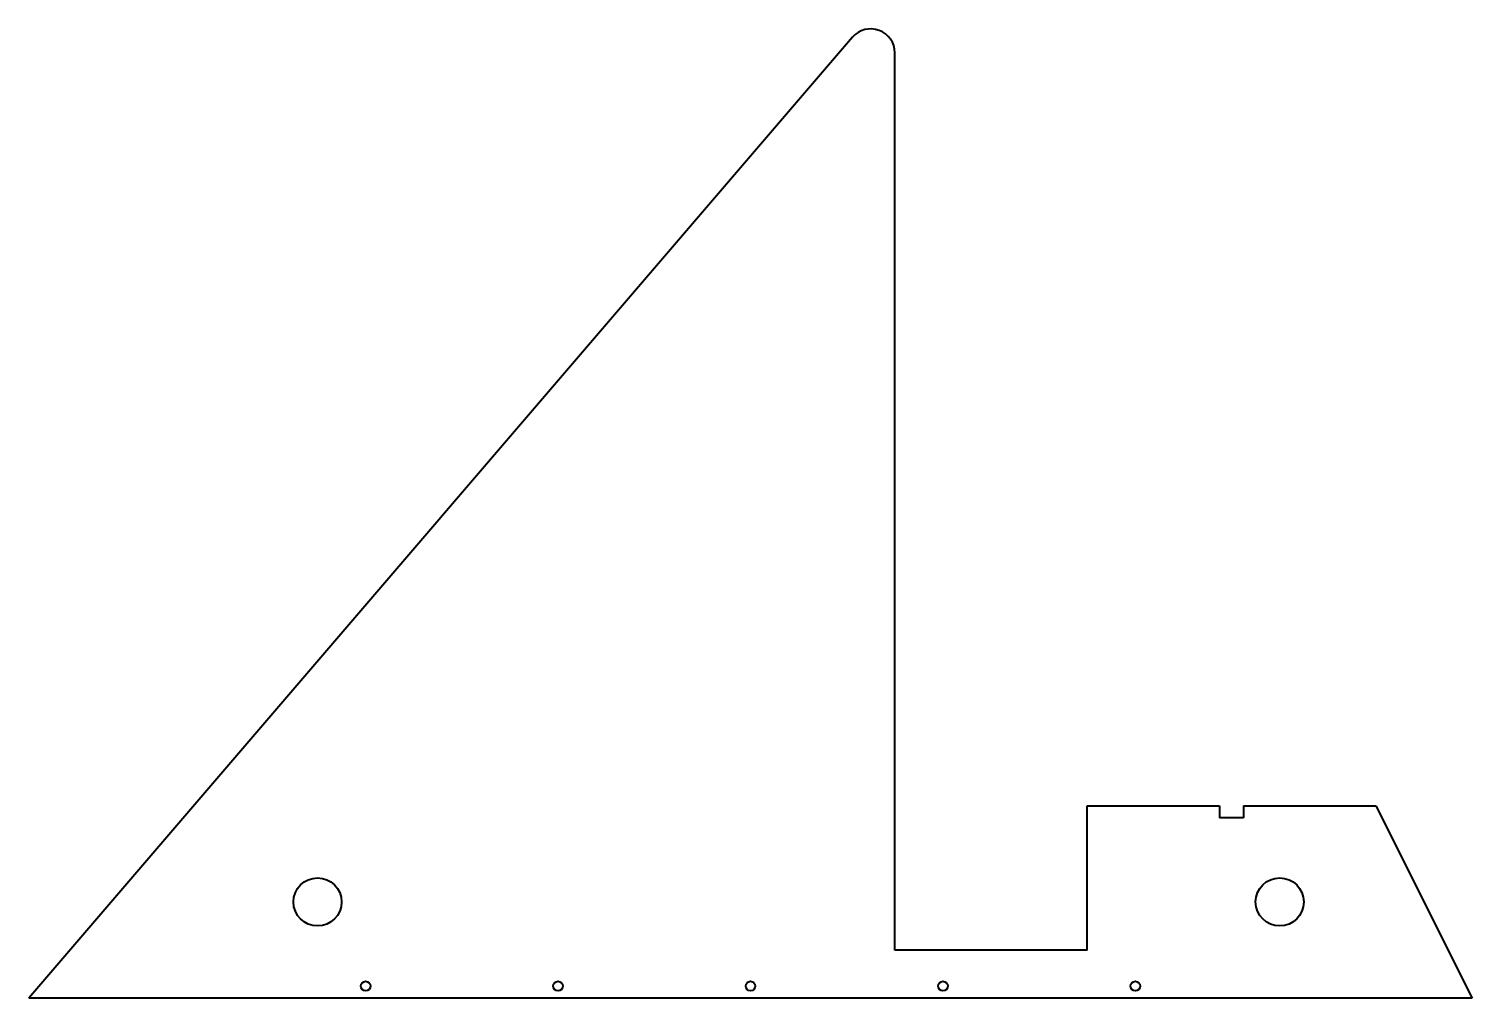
# Model space of a CAD drawing. Header units: inches. Extents: x -7.5 to 7.5, y 0 to 10.1.
import ezdxf

# ---------------------------------------------------------------- set-up
doc = ezdxf.new("R2010")
doc.units = ezdxf.units.IN
doc.header["$MEASUREMENT"] = 0
doc.layers.add('Visible', color=7, linetype='Continuous', lineweight=40)

msp = doc.modelspace()

# ---------------------------------------------------------------- linework, layer by layer
at = {"layer": 'Visible'}
for p, q in [((1.06, 9.987), (-7.5, 0)), ((1.5, 0.5), (1.5, 9.824)), ((3.5, 2), (4.875, 2)), ((3.5, 0.5), (3.5, 2)), ((4.875, 2), (4.875, 1.875)), ((5.125, 2), (6.5, 2)), ((5.125, 2), (5.125, 1.875)), ((6.5, 2), (7.5, 0)), ((5.125, 1.875), (4.875, 1.875)), ((3.5, 0.5), (1.5, 0.5)), ((7.5, 0), (-7.5, 0))]:
    msp.add_line(p, q, dxfattribs=at)
for centre, radius in [((-4.5, 1), 0.25), ((5.5, 1), 0.25), ((-4, 0.125), 0.05), ((-2, 0.125), 0.05), ((0, 0.125), 0.05), ((2, 0.125), 0.05), ((4, 0.125), 0.05)]:
    msp.add_circle(centre, radius, dxfattribs=at)
msp.add_arc((1.25, 9.824), 0.25, 0, 139.3987, dxfattribs=at)

doc.saveas('drawing.dxf')
